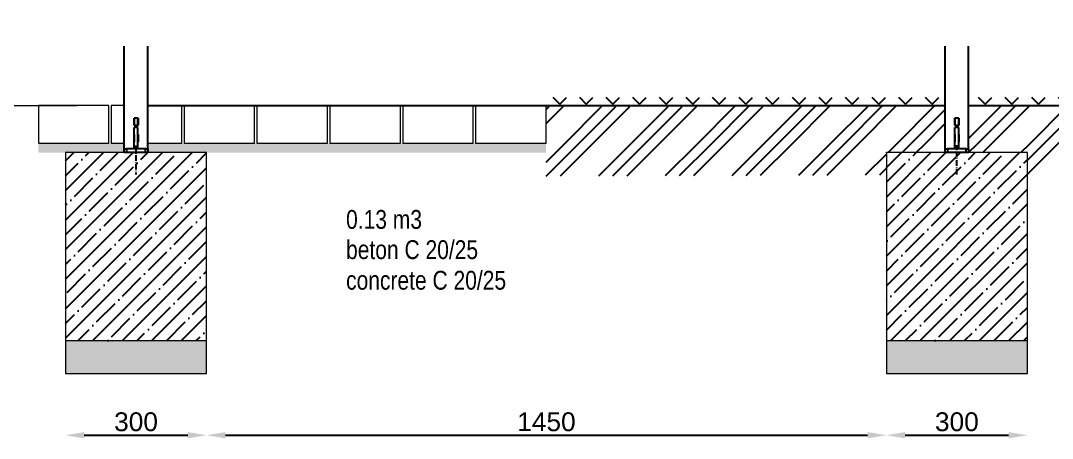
# Model space of a CAD drawing. Header units: millimetres. Extents: x -20 to 5721, y -20 to 4144.
# Drawn here: x 1559 to 3754, y 1693 to 2582 of the extents above; entities that cross this region are included whole.
import ezdxf

# ---------------------------------------------------------------- set-up
doc = ezdxf.new("R2010")
doc.units = ezdxf.units.MM
doc.linetypes.add('ACAD_ISO10W100', pattern=[18.5, 12, -3, 0.5, -3])
doc.linetypes.add('INCONTINUOUS', pattern=[200000.001, 200000, -0.001])
for name, color, linetype in [('KOTY', 3, 'INCONTINUOUS'), ('POSTAVY ATD', 8, 'Continuous'), ('SRAFY', 30, 'Continuous')]:
    doc.layers.add(name, color=color, linetype=linetype)
doc.styles.add('SEACAD_Arial', font='arial.ttf', dxfattribs={"width": 0.8})
doc.styles.get("Standard").update_dxf_attribs({"font": 'arial.ttf'})
doc.dimstyles.new('PROFI_CSN', dxfattribs={"dimscale": 0, "dimtxt": 3.5, "dimasz": 3, "dimexe": 1, "dimexo": 0, "dimgap": 1.5, "dimtad": 1, "dimlfac": -1, "dimdsep": 46, "dimtxsty": 'Standard', "dimcen": 0, "dimdle": 1, "dimclrd": 256, "dimclre": 256, "dimclrt": 256, "dimadec": 0, "dimazin": 0, "dimtfac": 0.6, "dimtmove": 0, "dimatfit": 1, "dimfxl": 1, "dimtolj": 1, "dimarcsym": 0})

# ---------------------------------------------------------------- blocks, each defined once
blk = doc.blocks.new('*D1')
at = {"layer": 'DEFPOINTS', "color": 0, "transparency": 16777216}
for p in [(3400.7, 1881.3), (3700.7, 1881.3), (3700.7, 1700)]:
    blk.add_point(p, dxfattribs=at)
at = {"layer": 'KOTY', "color": 7, "lineweight": -2, "transparency": 16777216}
blk.add_line((3440.7, 1700), (3660.7, 1700), dxfattribs=at)
at = {"layer": 'KOTY', "color": 7, "transparency": 16777216}
for points in [[(3440.7, 1706.7), (3440.7, 1693.3), (3400.7, 1700)], [(3660.7, 1706.7), (3660.7, 1693.3), (3700.7, 1700)]]:
    blk.add_solid(points, dxfattribs=at)
at = {"layer": 'KOTY', "color": 7, "lineweight": 13, "transparency": 16777216, "insert": (3550.7, 1728.4), "char_height": 40, "attachment_point": 5}
blk.add_mtext('\\A1;300', dxfattribs=at)
blk = doc.blocks.new('*D5')
at = {"layer": 'DEFPOINTS', "color": 0, "transparency": 16777216}
for p in [(1654.7, 1831.3), (1954.7, 1831.3), (1954.7, 1700)]:
    blk.add_point(p, dxfattribs=at)
at = {"layer": 'KOTY', "color": 7, "lineweight": -2, "transparency": 16777216}
blk.add_line((1694.7, 1700), (1914.7, 1700), dxfattribs=at)
at = {"layer": 'KOTY', "color": 7, "transparency": 16777216}
for points in [[(1694.7, 1706.7), (1694.7, 1693.3), (1654.7, 1700)], [(1914.7, 1706.7), (1914.7, 1693.3), (1954.7, 1700)]]:
    blk.add_solid(points, dxfattribs=at)
at = {"layer": 'KOTY', "color": 7, "lineweight": 13, "transparency": 16777216, "insert": (1804.7, 1728.4), "char_height": 40, "attachment_point": 5}
blk.add_mtext('\\A1;300', dxfattribs=at)
blk = doc.blocks.new('*D6')
at = {"layer": 'DEFPOINTS', "color": 0, "transparency": 16777216}
for p in [(3575.7, 2401.3), (3935.7, 2401.3), (3575.7, 2301.3)]:
    blk.add_point(p, dxfattribs=at)
at = {"layer": 'KOTY', "color": 7, "lineweight": -2, "transparency": 16777216}
for p, q in [((3935.7, 2441.3), (3935.7, 2581.7)), ((3935.7, 2301.3), (3935.7, 2401.3)), ((3935.7, 2261.3), (3935.7, 2221.3))]:
    blk.add_line(p, q, dxfattribs=at)
at = {"layer": 'KOTY', "color": 7, "transparency": 16777216}
for points in [[(3929.1, 2441.3), (3942.4, 2441.3), (3935.7, 2401.3)], [(3929.1, 2261.3), (3942.4, 2261.3), (3935.7, 2301.3)]]:
    blk.add_solid(points, dxfattribs=at)
at = {"layer": 'KOTY', "color": 7, "lineweight": 13, "transparency": 16777216, "insert": (3907.3, 2531.5), "char_height": 40, "attachment_point": 5, "rotation": 90}
blk.add_mtext('\\A1;100', dxfattribs=at)
blk = doc.blocks.new('*D11')
at = {"layer": 'DEFPOINTS', "color": 0, "transparency": 16777216}
for p in [(1954.7, 1831.3), (3400.7, 1831.3), (3400.7, 1700)]:
    blk.add_point(p, dxfattribs=at)
at = {"layer": 'KOTY', "color": 7, "lineweight": -2, "transparency": 16777216}
blk.add_line((1994.7, 1700), (3360.7, 1700), dxfattribs=at)
at = {"layer": 'KOTY', "color": 7, "transparency": 16777216}
for points in [[(1994.7, 1706.7), (1994.7, 1693.3), (1954.7, 1700)], [(3360.7, 1706.7), (3360.7, 1693.3), (3400.7, 1700)]]:
    blk.add_solid(points, dxfattribs=at)
at = {"layer": 'KOTY', "color": 7, "lineweight": 13, "transparency": 16777216, "insert": (2677.7, 1728.4), "char_height": 40, "attachment_point": 5}
blk.add_mtext('\\A1;1450', dxfattribs=at)

msp = doc.modelspace()

# ---------------------------------------------------------------- hatches: boundary and pattern name
at = {"transparency": 33554508}
h = msp.add_hatch(dxfattribs=at)
h.set_pattern_fill('ANSI35', color=9, scale=7)
h.paths.add_polyline_path([(1954.7, 2301.3), (1829.7, 2301.3), (1824.7, 2301.3), (1784.7, 2301.3), (1779.7, 2301.3), (1654.7, 2301.3), (1654.7, 1901.3), (1954.7, 1901.3)])
h = msp.add_hatch(dxfattribs=at)
h.set_pattern_fill('ANSI35', color=9, scale=7)
h.paths.add_polyline_path([(3700.7, 2301.3), (3575.7, 2301.3), (3570.7, 2301.3), (3530.7, 2301.3), (3525.7, 2301.3), (3400.7, 2301.3), (3400.7, 1901.3), (3700.7, 1901.3)])
at = {"layer": 'SRAFY'}
h = msp.add_hatch(dxfattribs=at)
h.set_pattern_fill('TERACO', color=9, scale=20)
h.set_pattern_definition([(45, (-4761.09, -2913.403), (-28.28427, 28.28427), [20, -20]), (135, (-4704.52, -2913.403), (-28.28427, -28.28427), [20, -20])])
h.paths.add_polyline_path([(3575.7, 2424.3), (3575.7, 2401.3), (3871.5, 2401.3), (3871.5, 2424.3)])
h.paths.add_polyline_path([(3525.7, 2401.3), (3525.7, 2424.3), (2677, 2424.3), (2677, 2401.3)])
h = msp.add_hatch(dxfattribs=at)
h.set_pattern_fill('GOST_GROUND', color=9, scale=10)
h.set_pattern_definition([(45, (-4497.44, -2913.4), (141.4214, -9e-15), [200]), (45, (-4467.44, -2913.4), (141.4214, -9e-15), [200]), (45, (-4437.44, -2913.4), (141.4214, -9e-15), [200])])
h.paths.add_polyline_path([(3525.7, 2301.3), (3525.7, 2400.5), (2677.2, 2398.8), (2676.8, 2251.3), (3400.7, 2253.6), (3400.7, 2301.3)])
h.paths.add_polyline_path([(3575.7, 2400.6), (3575.7, 2301.3), (3700.7, 2301.3), (3700.7, 2253.8), (3893, 2253.8), (3893, 2401.2)])
at = {"layer": 'SRAFY', "lineweight": 15}
h = msp.add_hatch(dxfattribs=at)
h.set_pattern_fill('AR-SAND', color=9, scale=0.5, style=0)
h.set_pattern_definition([(37.5, (4592.835, 887.08), (-0.80002, 24.47066), [0, -19.304, 0, -21.59, 0, -20.6375]), (7.5, (4592.835, 887.08), (22.47616, 35.84126), [0, -10.414, 0, -17.399, 0, -6.6675]), (327.5, (4577.214, 887.08), (39.54962, 0.07186), [0, -6.35, 0, -22.86, 0, -29.845]), (317.5, (4577.214, 887.08), (38.17782, 11.14647), [0, -3.175, 0, -14.986, 0, -17.145])])
h.paths.add_polyline_path([(1597, 2321.3), (1597, 2301.3), (1597, 2301.3), (1668.8, 2301.1), (1668.8, 2321.3)])
h.paths.add_polyline_path([(1779.7, 2300.9), (1779.7, 2321.3), (1668.8, 2321.3), (1668.8, 2301.1), (1722.5, 2300.9)])
h.paths.add_polyline_path([(1829.7, 2321.3), (1829.7, 2300.9), (2677, 2300.9), (2677, 2321.3)])
h = msp.add_hatch(dxfattribs=at)
h.set_pattern_fill('AR-SAND', color=9, scale=0.8, style=0)
h.paths.add_polyline_path([(817.9, 1901.3), (817.9, 1831.3), (1217.9, 1831.3), (1217.9, 1901.3)])
h.paths.add_polyline_path([(1954.7, 1831.3), (1954.7, 1901.3), (1654.7, 1901.3), (1654.7, 1831.3)])
h.paths.add_polyline_path([(3400.7, 1901.3), (3400.7, 1831.3), (3700.7, 1831.3), (3700.7, 1901.3)])

# ---------------------------------------------------------------- linework, layer by layer
for p, q in [((1779.7, 2309.3), (1779.7, 2527.5)), ((1829.7, 2309.3), (1829.7, 2527.5)), ((3525.7, 2309.3), (3525.7, 2527.5)), ((3575.7, 2309.3), (3575.7, 2527.5)), ((1809, 2374.6), (1800.4, 2374.6)), ((1800.4, 2374.6), (1800.4, 2359)), ((1800.5, 2359.1), (1800.5, 2374.5)), ((1800.5, 2374.5), (1800.7, 2374.5)), ((1800.7, 2374.6), (1800.7, 2374.3)), ((1808.7, 2374.3), (1800.7, 2374.3)), ((1800.7, 2374.3), (1800.7, 2359.3)), ((1808.7, 2374.6), (1808.7, 2374.3)), ((1808.7, 2374.5), (1808.9, 2374.5)), ((1808.7, 2359.3), (1808.7, 2374.3)), ((1808.9, 2374.5), (1808.9, 2359.1)), ((1809, 2359), (1809, 2374.6)), ((3555, 2374.6), (3546.4, 2374.6)), ((3546.4, 2374.6), (3546.4, 2359)), ((3546.5, 2359.1), (3546.5, 2374.5)), ((3546.5, 2374.5), (3546.7, 2374.5)), ((3546.7, 2374.6), (3546.7, 2374.3)), ((3554.7, 2374.3), (3546.7, 2374.3)), ((3546.7, 2374.3), (3546.7, 2359.3)), ((3554.7, 2374.6), (3554.7, 2374.3)), ((3554.7, 2374.5), (3554.9, 2374.5)), ((3554.7, 2359.3), (3554.7, 2374.3)), ((3554.9, 2374.5), (3554.9, 2359.1)), ((3555, 2359), (3555, 2374.6)), ((1800.4, 2359), (1809, 2359)), ((1800.7, 2359.1), (1800.5, 2359.1)), ((1800.7, 2359.3), (1808.7, 2359.3)), ((1800.7, 2359.3), (1800.7, 2359)), ((1808.7, 2354.3), (1800.7, 2354.3)), ((1800.7, 2314.3), (1800.7, 2354.3)), ((1808.7, 2359.3), (1808.7, 2359)), ((1808.9, 2359.1), (1808.7, 2359.1)), ((1808.7, 2314.3), (1808.7, 2354.3)), ((3546.4, 2359), (3555, 2359)), ((3546.7, 2359.1), (3546.5, 2359.1)), ((3546.7, 2359.3), (3554.7, 2359.3)), ((3546.7, 2359.3), (3546.7, 2359)), ((3554.7, 2354.3), (3546.7, 2354.3)), ((3546.7, 2314.3), (3546.7, 2354.3)), ((3554.7, 2359.3), (3554.7, 2359)), ((3554.9, 2359.1), (3554.7, 2359.1)), ((3554.7, 2314.3), (3554.7, 2354.3)), ((1800.7, 2339.6), (1800.4, 2339.6)), ((1800.4, 2339.6), (1800.4, 2324)), ((1800.5, 2324.1), (1800.5, 2339.5)), ((1800.5, 2339.5), (1800.7, 2339.5)), ((1809, 2339.6), (1808.7, 2339.6)), ((1808.7, 2339.5), (1808.9, 2339.5)), ((1808.9, 2339.5), (1808.9, 2324.1)), ((1809, 2324), (1809, 2339.6)), ((3546.7, 2339.6), (3546.4, 2339.6)), ((3546.4, 2339.6), (3546.4, 2324)), ((3546.5, 2324.1), (3546.5, 2339.5)), ((3546.5, 2339.5), (3546.7, 2339.5)), ((3555, 2339.6), (3554.7, 2339.6)), ((3554.7, 2339.5), (3554.9, 2339.5)), ((3554.9, 2339.5), (3554.9, 2324.1)), ((3555, 2324), (3555, 2339.6)), ((1779.7, 2301.3), (1779.7, 2309.3)), ((1779.7, 2309.3), (1784.7, 2309.3)), ((1784.7, 2309.3), (1784.7, 2301.3)), ((1824.7, 2309.3), (1784.7, 2309.3)), ((1800.4, 2324), (1800.7, 2324)), ((1800.7, 2324.1), (1800.5, 2324.1)), ((1808.7, 2314.3), (1800.7, 2314.3)), ((1800.7, 2309.3), (1800.7, 2314.3)), ((1808.9, 2324.1), (1808.7, 2324.1)), ((1808.7, 2324), (1809, 2324)), ((1808.7, 2309.3), (1808.7, 2314.3)), ((1824.7, 2301.3), (1824.7, 2309.3)), ((1824.7, 2309.3), (1829.7, 2309.3)), ((1829.7, 2309.3), (1829.7, 2301.3)), ((3525.7, 2301.3), (3525.7, 2309.3)), ((3525.7, 2309.3), (3530.7, 2309.3)), ((3530.7, 2309.3), (3530.7, 2301.3)), ((3570.7, 2309.3), (3530.7, 2309.3)), ((3546.4, 2324), (3546.7, 2324)), ((3546.7, 2324.1), (3546.5, 2324.1)), ((3554.7, 2314.3), (3546.7, 2314.3)), ((3546.7, 2309.3), (3546.7, 2314.3)), ((3554.9, 2324.1), (3554.7, 2324.1)), ((3554.7, 2324), (3555, 2324)), ((3554.7, 2309.3), (3554.7, 2314.3)), ((3570.7, 2301.3), (3570.7, 2309.3)), ((3570.7, 2309.3), (3575.7, 2309.3)), ((3575.7, 2309.3), (3575.7, 2301.3)), ((1784.7, 2301.3), (1779.7, 2301.3)), ((1824.7, 2301.3), (1784.7, 2301.3)), ((1829.7, 2301.3), (1824.7, 2301.3)), ((3530.7, 2301.3), (3525.7, 2301.3)), ((3570.7, 2301.3), (3530.7, 2301.3)), ((3575.7, 2301.3), (3570.7, 2301.3))]:
    msp.add_line(p, q)
at = {"linetype": 'ACAD_ISO10W100'}
for p, q in [((1804.6, 2314.3), (1804.6, 2254.3)), ((3550.8, 2254.3), (3550.8, 2316.7))]:
    msp.add_line(p, q, dxfattribs=at)
at = {"color": 7, "linetype": 'Continuous'}
msp.add_circle((3047, 2401.3), 0.01, dxfattribs=at)
msp.add_circle((3047, 2401.3), 0.01, dxfattribs=at)
at = {"layer": 'POSTAVY ATD', "color": 8, "lineweight": 9}
for p, q in [((1045.9, 2401.3), (1679.7, 2401.3)), ((3400.7, 1951.3), (3400.7, 1831.3)), ((3700.7, 1831.3), (3700.7, 1951.3)), ((1654.7, 1901.3), (1654.7, 1831.3)), ((1954.7, 1831.3), (1954.7, 1901.3)), ((1654.7, 1831.3), (1954.7, 1831.3)), ((3400.7, 1831.3), (3700.7, 1831.3))]:
    msp.add_line(p, q, dxfattribs=at)
at = {"layer": 'POSTAVY ATD', "color": 8}
for p, q in [((1829.7, 2401.3), (3525.7, 2401.3)), ((3575.7, 2401.3), (3857.5, 2401.3))]:
    msp.add_line(p, q, dxfattribs=at)
at = {"layer": 'POSTAVY ATD', "color": 8, "lineweight": 9}
for points in [[(1597, 2321.3), (1747, 2321.3), (1747, 2401.3), (1597, 2401.3)], [(1907, 2321.3), (2057, 2321.3), (2057, 2401.3), (1907, 2401.3)], [(2062, 2321.3), (2212, 2321.3), (2212, 2401.3), (2062, 2401.3)], [(2217, 2321.3), (2367, 2321.3), (2367, 2401.3), (2217, 2401.3)], [(2372, 2321.3), (2522, 2321.3), (2522, 2401.3), (2372, 2401.3)], [(2527, 2321.3), (2677, 2321.3), (2677, 2401.3), (2527, 2401.3)]]:
    msp.add_lwpolyline(points, close=True, dxfattribs=at)
for points in [[(1779.7, 2401.3), (1752, 2401.3), (1752, 2321.3), (1779.7, 2321.3)], [(1829.7, 2321.3), (1902, 2321.3), (1902, 2401.3), (1829.7, 2401.3)], [(1779.7, 2301.3), (1654.7, 2301.3), (1654.7, 1901.3), (1954.7, 1901.3), (1954.7, 2301.3), (1829.7, 2301.3)], [(3525.7, 2301.3), (3400.7, 2301.3), (3400.7, 1901.3), (3700.7, 1901.3), (3700.7, 2301.3), (3575.7, 2301.3)]]:
    msp.add_lwpolyline(points, dxfattribs=at)

# ---------------------------------------------------------------- texts
at = {"style": 'SEACAD_Arial', "width": 0.8}
for s, p in [('0.13 m3', (2251.5, 2139)), ('beton C 20/25', (2251.5, 2074.7)), ('concrete C 20/25', (2251.5, 2009.6))]:
    msp.add_text(s, height=40, dxfattribs=at).set_placement(p)

# ---------------------------------------------------------------- dimensions: what is measured, and where the dimension line sits
at = {"layer": 'KOTY', "lineweight": 13}
dim = msp.add_linear_dim(base=(3935.7, 2401.3), p1=(3575.7, 2301.3), p2=(3575.7, 2401.3), angle=90, dimstyle='PROFI_CSN', override={"dimscale": 1, "dimtxt": 40, "dimasz": 40, "dimgap": 8, "dimdec": 0, "dimlfac": 1, "dimse1": 1, "dimse2": 1, "dimclrd": 7, "dimclre": 3, "dimclrt": 7, "dimtdec": 0}, dxfattribs=at)
dim.commit()
dim.dimension.update_dxf_attribs({"geometry": '*D6', "text_midpoint": (3935.7, 2531.5), "dimtype": 160})
for base, p1, p2, override, picture, middle in [((3700.7, 1700), (3400.7, 1881.3), (3700.7, 1881.3), {"dimscale": 1, "dimtxt": 40, "dimasz": 40, "dimgap": 8, "dimdec": 0, "dimlfac": 1, "dimrnd": 1, "dimse1": 1, "dimse2": 1, "dimclrd": 7, "dimclre": 3, "dimclrt": 7, "dimtdec": 0}, '*D1', (3550.7, 1700)), ((1954.7, 1700), (1654.7, 1831.3), (1954.7, 1831.3), {"dimscale": 1, "dimtxt": 40, "dimasz": 40, "dimgap": 8, "dimdec": 0, "dimlfac": 1, "dimse1": 1, "dimse2": 1, "dimclrd": 7, "dimclre": 3, "dimclrt": 7, "dimtdec": 0}, '*D5', (1804.7, 1700))]:
    dim = msp.add_linear_dim(base=base, p1=p1, p2=p2, dimstyle='PROFI_CSN', override=override, dxfattribs=at)
    dim.commit()
    dim.dimension.update_dxf_attribs({"geometry": picture, "text_midpoint": middle, "dimtype": 160})
dim = msp.add_linear_dim(base=(3400.7, 1700), p1=(1954.7, 1831.3), p2=(3400.7, 1831.3), text='1450', dimstyle='PROFI_CSN', override={"dimscale": 1, "dimtxt": 40, "dimasz": 40, "dimgap": 8, "dimdec": 0, "dimlfac": 1, "dimrnd": 1, "dimse1": 1, "dimse2": 1, "dimclrd": 7, "dimclre": 3, "dimclrt": 7, "dimtdec": 0}, dxfattribs=at)
dim.commit()
dim.dimension.update_dxf_attribs({"geometry": '*D11', "text_midpoint": (2677.7, 1728.4)})

doc.saveas('drawing.dxf')
